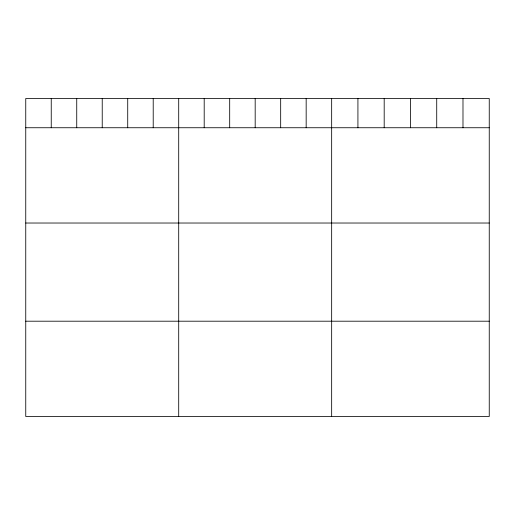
<?xml version="1.0" encoding="UTF-8"?>
<svg xmlns="http://www.w3.org/2000/svg" width="515" height="515" viewBox="0 0 515 515"><rect width="100%" height="100%" fill="white"/><g stroke="black" fill="none" stroke-linecap="round" stroke-linejoin="round"><path stroke-width="0.77" d="M489.25 127.739L489.25 416.487L25.75 416.487L25.75 98.513L489.25 98.513L489.25 127.739L25.75 127.739M25.75 223.027L489.25 223.027M25.75 321.199L489.25 321.199M462.985 98.513L462.985 127.739M436.72 98.513L436.72 127.739M410.455 98.513L410.455 127.739M384.19 98.513L384.19 127.739M357.925 98.513L357.925 127.739M331.66 98.513L331.66 416.487M306.168 98.513L306.168 127.739M280.675 98.513L280.675 127.739M255.183 98.513L255.183 127.739M229.69 98.513L229.69 127.739M204.198 98.513L204.198 127.739M178.705 98.513L178.705 416.487M153.213 98.513L153.213 127.739M127.72 98.513L127.72 127.739M102.228 98.513L102.228 127.739M76.735 98.513L76.735 127.739M51.242 98.513L51.242 127.739"/></g></svg>
